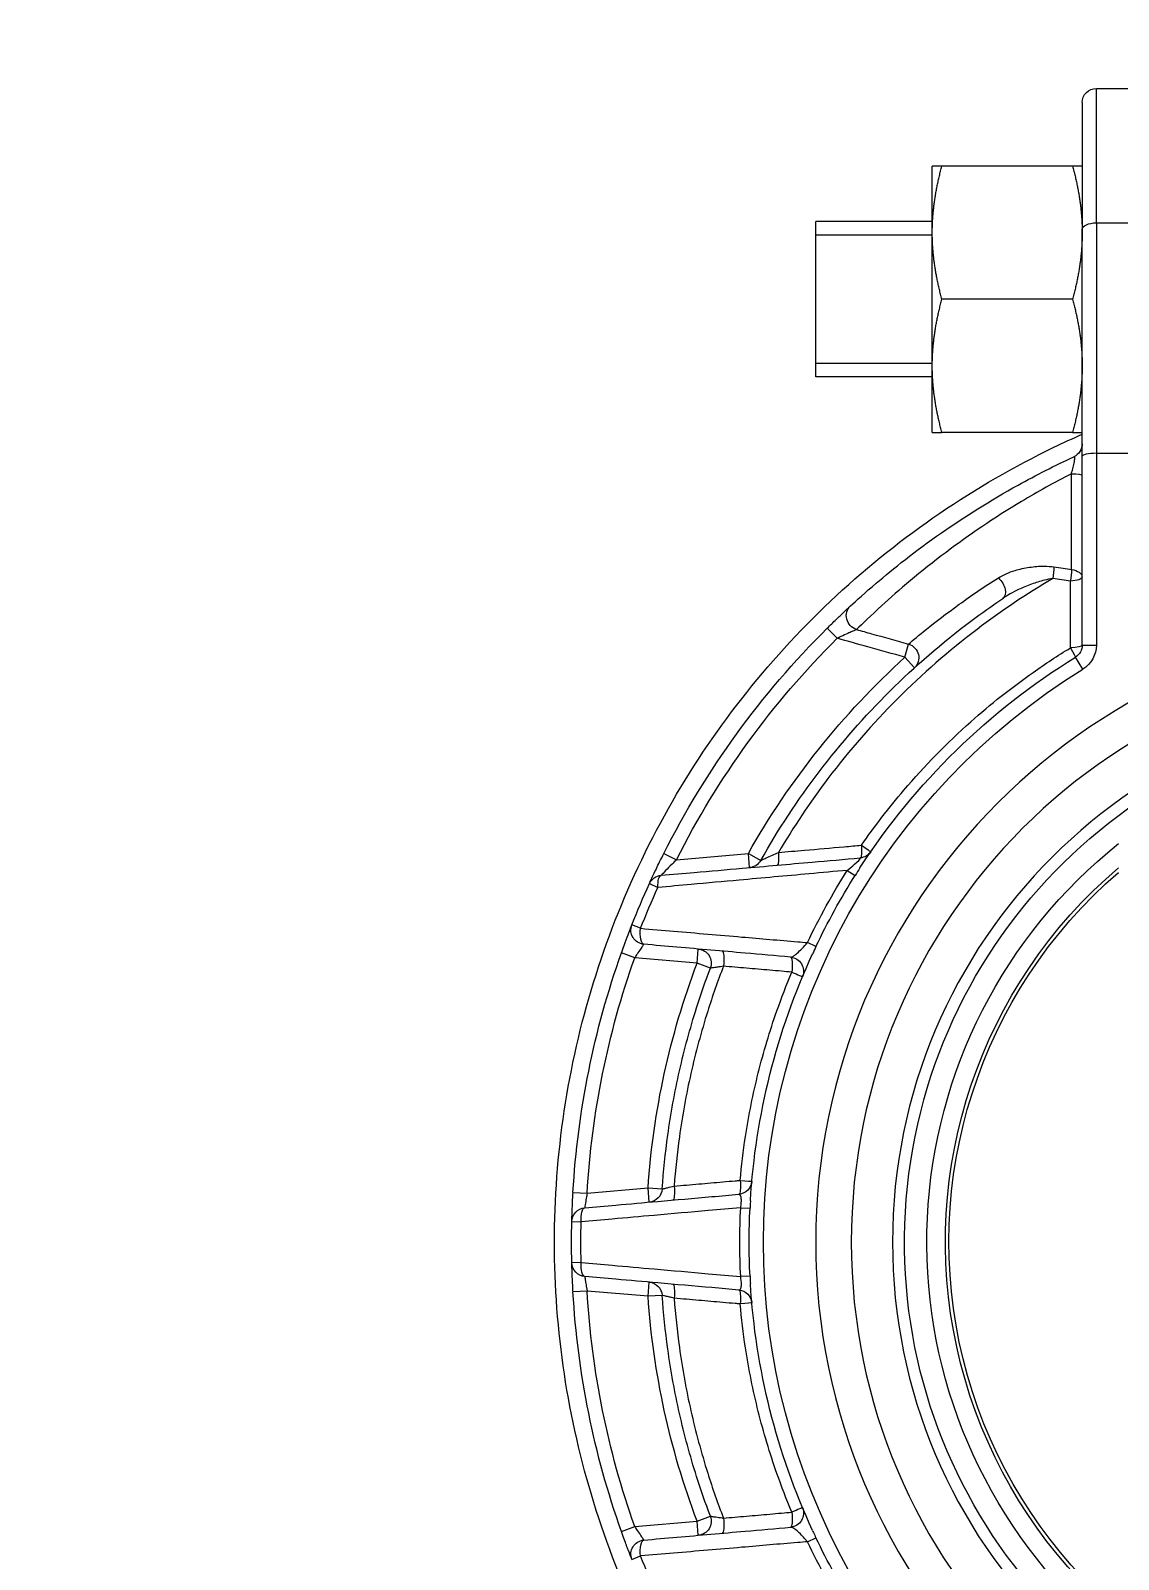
# Model space of a CAD drawing. Header units: millimetres. Extents: x -20146070 to 165023, y -3349561 to 35447.
# Drawn here: x -365079.2 to -365009.2, y -13955.5 to -13857 of the extents above; entities that cross this region are included whole.
import ezdxf
from ezdxf import colors
from ezdxf.entities.mleader import LeaderData, LeaderLine
from ezdxf.math import Vec2, Vec3

# ---------------------------------------------------------------- set-up
doc = ezdxf.new("R2010")
doc.units = ezdxf.units.MM
doc.header["$LTSCALE"] = 50
doc.header["$PDMODE"] = 35
doc.linetypes.add('CONTINOUS', pattern=[0])
doc.layers.get('Defpoints').update_dxf_attribs({"color": 8, "lineweight": 9})
for name, color, linetype in [('ASPL- FM200-DEVICES', 8, 'Continuous'), ('M_FIREALAM-_E-', 10, 'Continuous'), ('M_FM 200 Cylinder', 1, 'Continuous'), ('NW_GRID LINE', 8, 'Continuous')]:
    doc.layers.add(name, color=color, linetype=linetype)
doc.styles.add('RomanS', font='romans__.ttf', dxfattribs={"width": 0.75, "height": 40})
doc.dimstyles.new('DI (MINI 100)', dxfattribs={"dimscale": 500, "dimtxt": 0.18, "dimasz": 0.02, "dimexe": 0.01, "dimexo": 0.01, "dimgap": 0.09, "dimtad": 0, "dimtih": 1, "dimtoh": 1, "dimdec": 0, "dimzin": 0, "dimdsep": 46, "dimtxsty": 'Standard', "dimblk": 'OBLIQUE', "dimcen": 0.09, "dimadec": 0, "dimazin": 0, "dimtfac": 1, "dimtdec": 0, "dimtofl": 0, "dimtmove": 2, "dimatfit": 3, "dimfxl": 1, "dimtolj": 1, "dimtzin": 0, "dimarcsym": 0})

# ---------------------------------------------------------------- blocks, each defined once
blk = doc.blocks.new('180')
at = {"layer": 'ASPL- FM200-DEVICES', "color": 1, "lineweight": 5}
for p, q in [((-38638.838, -130218.037), (-38660.778, -130218.037)), ((-38638.838, -130226.696), (-38638.838, -130218.037)), ((-38637.924, -130218.952), (-38637.924, -130227.106)), ((-38637.305, -130223.042), (-38628.897, -130223.042)), ((-38628.279, -130227.328), (-38628.279, -130223.042)), ((-38638.838, -130226.696), (-38660.778, -130226.696)), ((-38638.838, -130226.696), (-38638.838, -130241.511)), ((-38637.924, -130241.727), (-38637.924, -130227.106)), ((-38628.279, -130226.614), (-38620.783, -130226.614)), ((-38620.783, -130236.612), (-38620.783, -130226.614)), ((-38628.279, -130235.898), (-38628.279, -130227.328)), ((-38620.783, -130227.467), (-38628.279, -130227.467)), ((-38637.305, -130231.613), (-38628.897, -130231.613)), ((-38628.279, -130235.759), (-38620.783, -130235.759)), ((-38628.279, -130240.183), (-38628.279, -130235.898)), ((-38628.279, -130236.612), (-38620.783, -130236.612)), ((-38637.305, -130240.183), (-38628.897, -130240.183)), ((-38638.838, -130241.511), (-38660.778, -130241.511)), ((-38638.838, -130241.511), (-38638.838, -130253.875)), ((-38637.924, -130253.875), (-38637.924, -130241.727)), ((-38622.162, -130253.441), (-38621.518, -130252.792)), ((-38626.521, -130254.657), (-38626.757, -130253.808)), ((-38637.924, -130253.875), (-38638.838, -130253.875)), ((-38637.971, -130255.43), (-38637.49, -130254.652)), ((-38627.136, -130255.333), (-38626.521, -130254.657)), ((-38616.444, -130267.291), (-38617.241, -130267.74)), ((-38616.524, -130268.201), (-38616.444, -130267.291)), ((-38611.827, -130267.695), (-38616.444, -130267.291)), ((-38611.01, -130267.284), (-38611.827, -130267.695)), ((-38622.811, -130268.379), (-38623.32, -130268.7)), ((-38610.078, -130269.231), (-38610.625, -130269.481)), ((-38609.509, -130272.111), (-38608.949, -130271.891)), ((-38620.793, -130273.289), (-38620.25, -130273.03)), ((-38613.143, -130274.354), (-38613.223, -130273.443)), ((-38613.999, -130274.676), (-38613.143, -130274.354)), ((-38613.143, -130274.354), (-38609.135, -130274.003)), ((-38609.135, -130274.003), (-38608.273, -130273.697)), ((-38609.989, -130288.827), (-38610.901, -130288.89)), ((-38610.069, -130289.738), (-38609.989, -130288.827)), ((-38606.075, -130289.17), (-38609.989, -130288.827)), ((-38605.162, -130289.117), (-38606.075, -130289.17)), ((-38615.951, -130290.098), (-38616.552, -130290.128)), ((-38605.086, -130290.99), (-38605.687, -130291.004)), ((-38605.687, -130293.624), (-38605.086, -130293.639)), ((-38616.552, -130294.501), (-38615.951, -130294.53)), ((-38609.989, -130295.801), (-38610.069, -130294.891)), ((-38610.901, -130295.739), (-38609.989, -130295.801)), ((-38609.989, -130295.801), (-38606.075, -130295.459)), ((-38606.075, -130295.459), (-38605.162, -130295.511)), ((-38613.143, -130310.275), (-38613.999, -130309.953)), ((-38613.223, -130311.186), (-38613.143, -130310.275)), ((-38609.135, -130310.626), (-38613.143, -130310.275)), ((-38608.273, -130310.931), (-38609.135, -130310.626)), ((-38620.25, -130311.598), (-38620.793, -130311.34)), ((-38608.949, -130312.738), (-38609.509, -130312.518))]:
    blk.add_line(p, q, dxfattribs=at)
for radius in [229.344, 229.022, 228.544, 39.995, 37.71, 35.059]:
    blk.add_circle((-38660.778, -130292.314), radius, dxfattribs=at)
for centre, radius, start, end in [((-38638.838, -130218.952), 0.914, 0, 90), ((-38637.009, -130240.923), 0.914, 180, 245.17943), ((-38660.778, -130292.314), 55.708, 26.7, 45.19056), ((-38660.778, -130292.314), 54.794, 26.7, 45.19056), ((-38637.009, -130253.875), 1.828, 180, 238.27003), ((-38637.009, -130253.875), 0.914, 180, 238.27003), ((-38660.778, -130292.314), 44.28, 32.9672, 58.27003), ((-38660.778, -130292.314), 50.908, 29.44223, 47.70731), ((-38660.778, -130292.314), 43.366, 301.72997, 58.27003), ((-38660.778, -130292.314), 34.282, 282.0247, 257.9753), ((-38660.778, -130292.314), 32.853, 314.07921, 51.34015), ((-38623.565, -130266.668), 0.914, 214.57415, 265), ((-38660.778, -130292.314), 31.425, 283.13656, 49.22495), ((-38660.778, -130292.314), 31.653, 285.85368, 49.58077), ((-38660.778, -130292.314), 44.882, 25.44599, 32.22827), ((-38616.444, -130267.291), 0.914, 209.44223, 265), ((-38660.778, -130292.314), 44.28, 25.44599, 32.22827), ((-38610.91, -130269.61), 0.914, 24.47894, 85), ((-38660.778, -130292.314), 55.106, 21.50758, 24.47894), ((-38660.778, -130292.314), 55.708, 21.50758, 24.47894), ((-38609.8, -130272.226), 0.914, 275, 21.50758), ((-38613.143, -130274.354), 0.914, 95, 200.65908), ((-38660.778, -130292.314), 44.28, 3.44661, 24.7847), ((-38619.084, -130274.873), 0.914, 95, 202.70016), ((-38660.778, -130292.314), 50.908, 3.92762, 20.65908), ((-38660.778, -130292.314), 54.794, 3.28996, 19.52332), ((-38660.778, -130292.314), 55.708, 3.28996, 19.52332), ((-38615.76, -130288.322), 0.914, 185.06735, 265), ((-38609.989, -130288.827), 0.914, 183.92762, 265), ((-38660.778, -130292.314), 44.28, 357.16993, 2.83007), ((-38660.778, -130292.314), 44.882, 357.16993, 2.83007), ((-38606, -130291.012), 0.914, 1.36228, 85), ((-38660.778, -130292.314), 55.106, 358.63772, 1.36228), ((-38660.778, -130292.314), 55.708, 358.63772, 1.36228), ((-38606, -130293.617), 0.914, 275, 358.63772), ((-38660.778, -130292.314), 44.28, 335.2153, 356.55339), ((-38609.989, -130295.801), 0.914, 95, 176.07238), ((-38615.76, -130296.306), 0.914, 95, 174.93265), ((-38660.778, -130292.314), 50.908, 339.34092, 356.07238), ((-38660.778, -130292.314), 54.794, 340.47668, 356.71004), ((-38660.778, -130292.314), 55.708, 340.47668, 356.71004), ((-38619.084, -130309.755), 0.914, 157.29984, 265), ((-38613.143, -130310.275), 0.914, 159.34092, 265), ((-38660.778, -130292.314), 44.28, 327.77173, 334.55401), ((-38660.778, -130292.314), 44.882, 327.77173, 334.55401), ((-38609.8, -130312.403), 0.914, 338.49242, 85), ((-38660.778, -130292.314), 55.106, 335.52106, 338.49242)]:
    blk.add_arc(centre, radius, start, end, dxfattribs=at)
for centre, major_axis, ratio, start_param, end_param in [((-38638.838, -130227.106), (0.914, 0), 0.448941, 0, 1.570796), ((-38638.838, -130241.727), (0.914, 0), 0.237088, 0, 1.570796), ((-38637.009, -130242.952), (-0.914, 0), 0.120855, 4.9525, 6.283185), ((-38635.875, -130249.341), (-0.13, 0.905), 0.210979, 0.961696, 1.82156), ((-38637.009, -130249.505), (-0.914, 0), 0.558658, 4.967973, 6.283185), ((-38637.009, -130249.505), (-0.914, 0), 0.275099, 0, 1.402869), ((-38637.009, -130249.505), (-0.131, 0.905), 0.210615, 0.962931, 1.81783), ((-38632.302, -130250.115), (-0.511, -0.758), 0.599993, 4.331925, 6.283185), ((-38623.637, -130252.03), (0.62, 0.672), 0.946472, 4.183078, 6.283185), ((-38626.521, -130254.657), (-0.615, -0.676), 0.950802, 4.17362, 6.283185), ((-38637.009, -130253.875), (-0.914, 0), 0.205116, 0, 1.399902), ((-38637.009, -130253.875), (-0.481, -0.778), 0.039724, 4.976816, 6.283185), ((-38623.565, -130266.668), (-0.753, -0.519), 0.013723, 4.91427, 6.283185), ((-38623.565, -130266.668), (-0.08, -0.911), 0.164256, 4.830039, 6.283185), ((-38618.224, -130267.135), (-0.08, -0.911), 0.16447, 4.827555, 6.283185), ((-38610.91, -130269.61), (0.08, 0.911), 0.30205, 4.881503, 6.283185), ((-38609.8, -130272.226), (0.08, -0.911), 0.329482, 0, 1.668132), ((-38619.084, -130274.873), (-0.08, 0.911), 0.178444, 0, 1.619728), ((-38614.686, -130274.489), (-0.08, 0.911), 0.178581, 0, 1.621337), ((-38619.084, -130274.873), (-0.843, -0.353), 0.007725, 4.898119, 6.283186), ((-38615.76, -130288.322), (-0.911, -0.081), 0.00155, 4.887459, 6.283185), ((-38615.76, -130288.322), (-0.08, -0.911), 0.171834, 4.741337, 6.283185), ((-38611.513, -130288.694), (-0.08, -0.911), 0.171944, 4.740044, 6.283185), ((-38606, -130291.012), (0.08, 0.911), 0.340158, 4.750299, 6.283185), ((-38606, -130293.617), (0.08, -0.911), 0.340158, 0, 1.532886), ((-38611.513, -130295.935), (-0.08, 0.911), 0.171944, 0, 1.543141), ((-38615.76, -130296.306), (-0.08, 0.911), 0.171834, 0, 1.541848), ((-38615.76, -130296.306), (-0.911, 0.081), 0.00155, 6.283185, 7.678911), ((-38619.084, -130309.755), (-0.843, 0.353), 0.007725, 0, 1.385066), ((-38619.084, -130309.755), (-0.08, -0.911), 0.178444, 4.663458, 6.283185), ((-38614.686, -130310.14), (-0.08, -0.911), 0.178581, 4.661848, 6.283185), ((-38609.8, -130312.403), (0.08, 0.911), 0.329482, 4.615053, 6.283185)]:
    blk.add_ellipse(centre, major_axis=major_axis, ratio=ratio, start_param=start_param, end_param=end_param, dxfattribs=at)
for points in [[(-38637.924, -130223.042), (-38637.924, -130223.042), (-38637.305, -130223.042)], [(-38637.305, -130223.042), (-38637.924, -130225.339), (-38637.924, -130227.328)], [(-38628.897, -130223.042), (-38628.279, -130223.042), (-38628.279, -130223.042)], [(-38628.279, -130227.328), (-38628.279, -130225.339), (-38628.897, -130223.042)], [(-38637.924, -130227.328), (-38637.924, -130229.316), (-38637.305, -130231.613)], [(-38628.897, -130231.613), (-38628.279, -130229.316), (-38628.279, -130227.328)], [(-38637.305, -130231.613), (-38637.924, -130233.909), (-38637.924, -130235.898)], [(-38628.279, -130235.898), (-38628.279, -130233.909), (-38628.897, -130231.613)], [(-38637.924, -130235.898), (-38637.924, -130237.887), (-38637.305, -130240.183)], [(-38628.897, -130240.183), (-38628.279, -130237.887), (-38628.279, -130235.898)], [(-38637.305, -130240.183), (-38637.924, -130240.183), (-38637.924, -130240.183)], [(-38628.279, -130240.183), (-38628.279, -130240.183), (-38628.897, -130240.183)]]:
    blk.add_rational_spline(points, [1, 1.0379548493, 1], degree=2, dxfattribs=at)
for points, knots in [([(-38637.92, -130344.319), (-38634.731, -130342.917), (-38631.668, -130341.222), (-38628.795, -130339.264), (-38626.428, -130337.652), (-38624.185, -130335.862), (-38622.086, -130333.91), (-38620.038, -130332.005), (-38618.125, -130329.941), (-38616.376, -130327.75), (-38612.834, -130323.312), (-38609.975, -130318.361), (-38607.902, -130313.083), (-38605.83, -130307.808), (-38604.554, -130302.217), (-38604.13, -130296.578), (-38603.705, -130290.943), (-38604.132, -130285.215), (-38605.387, -130279.704), (-38606.642, -130274.19), (-38608.732, -130268.849), (-38611.564, -130263.938), (-38614.397, -130259.025), (-38617.958, -130254.553), (-38622.118, -130250.689), (-38626.277, -130246.827), (-38631.009, -130243.601), (-38636.105, -130241.143), (-38636.706, -130240.853), (-38637.313, -130240.574), (-38637.924, -130240.306)], [0.3520071, 0.3520071, 0.3520071, 0.3520071, 0.3812966, 0.3812966, 0.3812966, 0.4054258, 0.4054258, 0.4054258, 0.4289726, 0.4289726, 0.4289726, 0.4766555, 0.4766555, 0.4766555, 0.5243168, 0.5243168, 0.5243168, 0.5719497, 0.5719497, 0.5719497, 0.6196177, 0.6196177, 0.6196177, 0.6673015, 0.6673015, 0.6673015, 0.7149727, 0.7149727, 0.7149727, 0.7205932, 0.7205932, 0.7205932, 0.7205932]), ([(-38637.227, -130242.845), (-38637.251, -130242.767), (-38637.275, -130242.689), (-38637.332, -130242.489), (-38637.362, -130242.37), (-38637.418, -130242.117), (-38637.438, -130241.993), (-38637.45, -130241.812), (-38637.441, -130241.76), (-38637.41, -130241.748), (-38637.402, -130241.748), (-38637.393, -130241.753)], [0, 0, 0, 0, 0.0442614, 0.0442614, 0.1150797, 0.1150797, 0.2071434, 0.2071434, 0.3019298, 0.3019298, 0.3296732, 0.3296732, 0.3296732, 0.3296732]), ([(-38623.017, -130251.358), (-38623.397, -130251.007), (-38623.959, -130250.498), (-38625.747, -130248.976), (-38627.204, -130247.814), (-38628.87, -130246.65), (-38630.351, -130245.615), (-38632.015, -130244.563), (-38634.956, -130242.935), (-38636.158, -130242.324), (-38637.393, -130241.753)], [0.100319, 0.100319, 0.100319, 0.100319, 0.621284, 0.621284, 1.418475, 1.418475, 1.418475, 2.127713, 2.127713, 2.588683, 2.588683, 2.588683, 2.588683]), ([(-38637.24, -130249.01), (-38637.24, -130248.733), (-38637.24, -130248.451), (-38637.239, -130247.514), (-38637.238, -130246.839), (-38637.236, -130246.147), (-38637.235, -130245.456), (-38637.233, -130244.742), (-38637.23, -130243.629), (-38637.228, -130243.237), (-38637.227, -130242.845)], [0.1468067, 0.1468067, 0.1468067, 0.1468067, 0.2636455, 0.2636455, 0.5272911, 0.5272911, 0.5272911, 0.7909366, 0.7909366, 0.9326924, 0.9326924, 0.9326924, 0.9326924]), ([(-38637.227, -130242.845), (-38636.125, -130243.413), (-38635.053, -130244.011), (-38632.26, -130245.69), (-38630.622, -130246.809), (-38629.163, -130247.906), (-38627.522, -130249.14), (-38626.088, -130250.367), (-38624.328, -130251.971), (-38623.775, -130252.506), (-38623.401, -130252.875)], [-2.546419, -2.546419, -2.546419, -2.546419, -2.127713, -2.127713, -1.418475, -1.418475, -1.418475, -0.621284, -0.621284, -0.100319, -0.100319, -0.100319, -0.100319]), ([(-38636.106, -130248.846), (-38636.304, -130248.874), (-38636.501, -130248.903), (-38636.698, -130248.932), (-38636.879, -130248.958), (-38637.06, -130248.984), (-38637.24, -130249.01)], [0.1132328, 0.1132328, 0.1132328, 0.1132328, 0.1812535, 0.1812535, 0.1812535, 0.2435308, 0.2435308, 0.2435308, 0.2435308]), ([(-38632.534, -130249.549), (-38632.846, -130249.352), (-38633.216, -130249.194), (-38633.901, -130248.984), (-38634.21, -130248.914), (-38634.839, -130248.82), (-38635.159, -130248.795), (-38635.692, -130248.802), (-38635.899, -130248.816), (-38636.106, -130248.846)], [-0.4595938, -0.4595938, -0.4595938, -0.4595938, -0.3023379, -0.3023379, -0.1852862, -0.1852862, -0.0712639, -0.0712639, 0, 0, 0, 0]), ([(-38637.165, -130254.059), (-38637.165, -130253.89), (-38637.165, -130253.72), (-38637.164, -130253.052), (-38637.164, -130252.555), (-38637.164, -130252.059), (-38637.164, -130251.645), (-38637.163, -130251.232), (-38637.163, -130250.464), (-38637.163, -130250.107), (-38637.162, -130249.752)], [0.1138295, 0.1138295, 0.1138295, 0.1138295, 0.1722234, 0.1722234, 0.3444468, 0.3444468, 0.3444468, 0.4884302, 0.4884302, 0.6138244, 0.6138244, 0.6138244, 0.6138244]), ([(-38637.162, -130249.752), (-38636.981, -130249.727), (-38636.801, -130249.701), (-38636.62, -130249.676), (-38636.423, -130249.648), (-38636.225, -130249.62), (-38636.028, -130249.592)], [-0.2435308, -0.2435308, -0.2435308, -0.2435308, -0.1812535, -0.1812535, -0.1812535, -0.1132328, -0.1132328, -0.1132328, -0.1132328]), ([(-38636.028, -130249.592), (-38635.854, -130249.618), (-38635.677, -130249.654), (-38635.217, -130249.768), (-38634.936, -130249.856), (-38634.375, -130250.06), (-38634.096, -130250.176), (-38633.468, -130250.474), (-38633.121, -130250.666), (-38632.813, -130250.873)], [0, 0, 0, 0, 0.0712639, 0.0712639, 0.1852862, 0.1852862, 0.3023379, 0.3023379, 0.4595938, 0.4595938, 0.4595938, 0.4595938]), ([(-38636.028, -130249.592), (-38634.347, -130250.585), (-38632.719, -130251.678), (-38629.349, -130254.239), (-38627.633, -130255.738), (-38626.034, -130257.339), (-38624.436, -130258.94), (-38622.939, -130260.657), (-38620.414, -130263.994), (-38619.349, -130265.585), (-38618.382, -130267.226)], [-2.899582, -2.899582, -2.899582, -2.899582, -2.2532, -2.2532, -1.502133, -1.502133, -1.502133, -0.751067, -0.751067, -0.119027, -0.119027, -0.119027, -0.119027]), ([(-38626.757, -130253.808), (-38627.041, -130253.564), (-38627.423, -130253.243), (-38628.477, -130252.395), (-38629.195, -130251.839), (-38630.765, -130250.709), (-38631.612, -130250.132), (-38632.534, -130249.549)], [0.09152, 0.09152, 0.09152, 0.09152, 0.505144, 0.505144, 1.010289, 1.010289, 1.471599, 1.471599, 1.471599, 1.471599]), ([(-38617.241, -130267.74), (-38618.358, -130265.761), (-38619.615, -130263.849), (-38622.395, -130260.198), (-38623.919, -130258.461), (-38625.547, -130256.844), (-38627.175, -130255.227), (-38628.922, -130253.715), (-38631.436, -130251.828), (-38632.119, -130251.342), (-38632.813, -130250.873)], [0.007268, 0.007268, 0.007268, 0.007268, 0.751067, 0.751067, 1.502133, 1.502133, 1.502133, 2.2532, 2.2532, 2.526105, 2.526105, 2.526105, 2.526105]), ([(-38621.518, -130252.792), (-38621.616, -130252.695), (-38621.715, -130252.597), (-38621.999, -130252.319), (-38622.182, -130252.143), (-38622.468, -130251.87), (-38622.582, -130251.763), (-38622.773, -130251.584), (-38622.853, -130251.509), (-38622.958, -130251.412), (-38622.991, -130251.381), (-38623.017, -130251.358)], [0, 0, 0, 0, 0.0453057, 0.0453057, 0.131826, 0.131826, 0.1934642, 0.1934642, 0.2507099, 0.2507099, 0.2864885, 0.2864885, 0.2864885, 0.2864885]), ([(-38623.401, -130252.875), (-38623.725, -130252.966), (-38624.05, -130253.056), (-38625.169, -130253.367), (-38625.963, -130253.587), (-38626.757, -130253.808)], [0.1769403, 0.1769403, 0.1769403, 0.1769403, 0.2893577, 0.2893577, 0.564208, 0.564208, 0.564208, 0.564208]), ([(-38626.521, -130254.657), (-38625.727, -130254.436), (-38624.933, -130254.214), (-38623.48, -130253.809), (-38622.821, -130253.625), (-38622.162, -130253.441)], [-0.564208, -0.564208, -0.564208, -0.564208, -0.2893577, -0.2893577, -0.0612978, -0.0612978, -0.0612978, -0.0612978]), ([(-38623.401, -130252.875), (-38623.379, -130252.885), (-38623.351, -130252.897), (-38623.264, -130252.934), (-38623.198, -130252.964), (-38623.039, -130253.034), (-38622.946, -130253.076), (-38622.709, -130253.183), (-38622.558, -130253.253), (-38622.324, -130253.363), (-38622.243, -130253.402), (-38622.162, -130253.441)], [-0.2864885, -0.2864885, -0.2864885, -0.2864885, -0.2507099, -0.2507099, -0.1934642, -0.1934642, -0.131826, -0.131826, -0.0453057, -0.0453057, 0, 0, 0, 0]), ([(-38623.723, -130266.761), (-38624.572, -130265.536), (-38625.484, -130264.35), (-38627.785, -130261.649), (-38629.222, -130260.18), (-38630.752, -130258.818), (-38632.026, -130257.682), (-38633.37, -130256.617), (-38635.551, -130255.082), (-38636.35, -130254.558), (-38637.165, -130254.059)], [0.186997, 0.186997, 0.186997, 0.186997, 0.684749, 0.684749, 1.369498, 1.369498, 1.369498, 1.940163, 1.940163, 2.258899, 2.258899, 2.258899, 2.258899]), ([(-38618.382, -130267.226), (-38618.938, -130267.178), (-38619.495, -130267.13), (-38620.905, -130267.007), (-38621.759, -130266.933), (-38622.612, -130266.858), (-38622.983, -130266.826), (-38623.353, -130266.794), (-38623.723, -130266.761)], [0.100993, 0.100993, 0.100993, 0.100993, 0.2897145, 0.2897145, 0.5794289, 0.5794289, 0.5794289, 0.705031, 0.705031, 0.705031, 0.705031]), ([(-38622.811, -130268.379), (-38622.973, -130268.246), (-38623.135, -130268.11), (-38623.496, -130267.797), (-38623.664, -130267.635), (-38623.667, -130267.581), (-38623.66, -130267.577), (-38623.645, -130267.578)], [0, 0, 0, 0, 0.0994273, 0.0994273, 0.2585109, 0.2585109, 0.2961763, 0.2961763, 0.2961763, 0.2961763]), ([(-38610.83, -130268.699), (-38611.542, -130268.637), (-38612.255, -130268.575), (-38613.993, -130268.423), (-38615.019, -130268.333), (-38616.047, -130268.243), (-38617.545, -130268.112), (-38619.045, -130267.981), (-38621.579, -130267.759), (-38622.611, -130267.669), (-38623.645, -130267.578)], [-1.658767, -1.658767, -1.658767, -1.658767, -1.408748, -1.408748, -1.04907, -1.04907, -1.04907, -0.524535, -0.524535, -0.164528, -0.164528, -0.164528, -0.164528]), ([(-38617.241, -130267.74), (-38617.241, -130267.74), (-38617.247, -130267.737), (-38617.278, -130267.723), (-38617.313, -130267.707), (-38617.421, -130267.659), (-38617.504, -130267.622), (-38617.717, -130267.527), (-38617.854, -130267.465), (-38618.122, -130267.344), (-38618.251, -130267.286), (-38618.382, -130267.226)], [0, 0, 0, 0, 0.032687, 0.032687, 0.0849863, 0.0849863, 0.1529753, 0.1529753, 0.235611, 0.235611, 0.304269, 0.304269, 0.304269, 0.304269]), ([(-38610.078, -130269.231), (-38610.078, -130269.231), (-38610.085, -130269.216), (-38610.137, -130269.102), (-38610.227, -130268.903), (-38610.46, -130268.409), (-38610.593, -130268.13), (-38610.823, -130267.658), (-38610.917, -130267.47), (-38611.01, -130267.284)], [-0.3442745, -0.3442745, -0.3442745, -0.3442745, -0.3002737, -0.3002737, -0.177681, -0.177681, -0.0683388, -0.0683388, 0, 0, 0, 0]), ([(-38622.811, -130268.379), (-38621.992, -130268.453), (-38621.174, -130268.528), (-38618.852, -130268.738), (-38617.349, -130268.874), (-38615.849, -130269.01), (-38614.82, -130269.103), (-38613.792, -130269.195), (-38612.051, -130269.352), (-38611.338, -130269.416), (-38610.625, -130269.481)], [0.239884, 0.239884, 0.239884, 0.239884, 0.524535, 0.524535, 1.04907, 1.04907, 1.04907, 1.408748, 1.408748, 1.658767, 1.658767, 1.658767, 1.658767]), ([(-38611.827, -130267.695), (-38611.727, -130267.791), (-38611.628, -130267.888), (-38611.382, -130268.132), (-38611.239, -130268.275), (-38610.991, -130268.531), (-38610.893, -130268.633), (-38610.838, -130268.691), (-38610.83, -130268.699), (-38610.83, -130268.699)], [0, 0, 0, 0, 0.0683388, 0.0683388, 0.177681, 0.177681, 0.3002737, 0.3002737, 0.3442745, 0.3442745, 0.3442745, 0.3442745]), ([(-38609.509, -130272.111), (-38610.217, -130272.172), (-38610.926, -130272.233), (-38613.099, -130272.419), (-38614.564, -130272.545), (-38616.03, -130272.67), (-38617.226, -130272.772), (-38618.422, -130272.875), (-38619.83, -130272.995), (-38620.04, -130273.012), (-38620.25, -130273.03)], [0.267552, 0.267552, 0.267552, 0.267552, 0.518511, 0.518511, 1.037022, 1.037022, 1.037022, 1.4601, 1.4601, 1.534316, 1.534316, 1.534316, 1.534316]), ([(-38608.273, -130273.697), (-38608.331, -130273.533), (-38608.391, -130273.369), (-38608.539, -130272.962), (-38608.626, -130272.728), (-38608.767, -130272.358), (-38608.824, -130272.212), (-38608.899, -130272.019), (-38608.923, -130271.957), (-38608.945, -130271.901), (-38608.949, -130271.891), (-38608.949, -130271.891)], [-0.3235332, -0.3235332, -0.3235332, -0.3235332, -0.2663757, -0.2663757, -0.1769803, -0.1769803, -0.0996246, -0.0996246, -0.0383171, -0.0383171, 0, 0, 0, 0]), ([(-38619.164, -130273.963), (-38619.183, -130273.964), (-38619.207, -130273.96), (-38619.279, -130273.936), (-38619.331, -130273.907), (-38619.451, -130273.827), (-38619.518, -130273.774), (-38619.689, -130273.627), (-38619.8, -130273.519), (-38620.026, -130273.287), (-38620.142, -130273.158), (-38620.25, -130273.03)], [0, 0, 0, 0, 0.0426595, 0.0426595, 0.1109146, 0.1109146, 0.1792577, 0.1792577, 0.2765346, 0.2765346, 0.3740542, 0.3740542, 0.3740542, 0.3740542]), ([(-38619.164, -130273.963), (-38618.188, -130273.877), (-38617.212, -130273.792), (-38616.236, -130273.706), (-38614.772, -130273.578), (-38613.308, -130273.45), (-38611.136, -130273.26), (-38610.428, -130273.198), (-38609.72, -130273.136)], [-1.382385, -1.382385, -1.382385, -1.382385, -1.037022, -1.037022, -1.037022, -0.518511, -0.518511, -0.267552, -0.267552, -0.267552, -0.267552]), ([(-38609.72, -130273.136), (-38609.72, -130273.136), (-38609.716, -130273.142), (-38609.697, -130273.168), (-38609.676, -130273.198), (-38609.611, -130273.29), (-38609.562, -130273.36), (-38609.44, -130273.538), (-38609.364, -130273.65), (-38609.236, -130273.845), (-38609.185, -130273.924), (-38609.135, -130274.003)], [0, 0, 0, 0, 0.0383171, 0.0383171, 0.0996246, 0.0996246, 0.1769803, 0.1769803, 0.2663757, 0.2663757, 0.3235332, 0.3235332, 0.3235332, 0.3235332]), ([(-38619.243, -130274.932), (-38619.02, -130274.913), (-38618.797, -130274.893), (-38618.074, -130274.83), (-38617.574, -130274.787), (-38617.074, -130274.743), (-38616.574, -130274.699), (-38616.073, -130274.656), (-38615.33, -130274.591), (-38615.087, -130274.57), (-38614.845, -130274.549)], [0.0943605, 0.0943605, 0.0943605, 0.0943605, 0.1701418, 0.1701418, 0.3402837, 0.3402837, 0.3402837, 0.5104255, 0.5104255, 0.5930385, 0.5930385, 0.5930385, 0.5930385]), ([(-38615.919, -130288.335), (-38616.003, -130287.393), (-38616.116, -130286.452), (-38616.471, -130284.138), (-38616.746, -130282.77), (-38617.083, -130281.421), (-38617.421, -130280.071), (-38617.821, -130278.735), (-38618.579, -130276.582), (-38618.899, -130275.751), (-38619.243, -130274.932)], [0.1491, 0.1491, 0.1491, 0.1491, 0.465212, 0.465212, 0.930425, 0.930425, 0.930425, 1.395637, 1.395637, 1.692509, 1.692509, 1.692509, 1.692509]), ([(-38614.845, -130274.549), (-38614.776, -130274.559), (-38614.709, -130274.57), (-38614.539, -130274.596), (-38614.443, -130274.61), (-38614.249, -130274.639), (-38614.16, -130274.652), (-38614.033, -130274.671), (-38613.999, -130274.676), (-38613.999, -130274.676)], [0, 0, 0, 0, 0.0422195, 0.0422195, 0.1097706, 0.1097706, 0.1949552, 0.1949552, 0.2847125, 0.2847125, 0.2847125, 0.2847125]), ([(-38614.845, -130274.549), (-38614.476, -130275.505), (-38614.137, -130276.473), (-38613.412, -130278.771), (-38613.051, -130280.109), (-38612.747, -130281.457), (-38612.444, -130282.805), (-38612.196, -130284.168), (-38611.861, -130286.591), (-38611.749, -130287.648), (-38611.671, -130288.706)], [-1.71784, -1.71784, -1.71784, -1.71784, -1.377704, -1.377704, -0.918469, -0.918469, -0.918469, -0.459235, -0.459235, -0.106952, -0.106952, -0.106952, -0.106952]), ([(-38610.901, -130288.89), (-38610.981, -130287.736), (-38611.1, -130286.583), (-38611.453, -130284.043), (-38611.705, -130282.659), (-38612.014, -130281.291), (-38612.324, -130279.922), (-38612.691, -130278.564), (-38613.387, -130276.367), (-38613.682, -130275.517), (-38613.999, -130274.676)], [0.080726, 0.080726, 0.080726, 0.080726, 0.459235, 0.459235, 0.918469, 0.918469, 0.918469, 1.377704, 1.377704, 1.671528, 1.671528, 1.671528, 1.671528]), ([(-38615.951, -130290.098), (-38615.96, -130290.041), (-38615.969, -130289.983), (-38615.986, -130289.836), (-38615.993, -130289.75), (-38615.998, -130289.568), (-38615.992, -130289.479), (-38615.963, -130289.331), (-38615.938, -130289.278), (-38615.885, -130289.237), (-38615.863, -130289.231), (-38615.84, -130289.233)], [0, 0, 0, 0, 0.037856, 0.037856, 0.0984256, 0.0984256, 0.177166, 0.177166, 0.2646733, 0.2646733, 0.314067, 0.314067, 0.314067, 0.314067]), ([(-38611.671, -130288.706), (-38611.937, -130288.682), (-38612.204, -130288.659), (-38612.99, -130288.591), (-38613.51, -130288.545), (-38614.03, -130288.5), (-38614.55, -130288.454), (-38615.07, -130288.409), (-38615.699, -130288.354), (-38615.809, -130288.345), (-38615.919, -130288.335)], [0.0862734, 0.0862734, 0.0862734, 0.0862734, 0.1766783, 0.1766783, 0.3533565, 0.3533565, 0.3533565, 0.5300348, 0.5300348, 0.5672783, 0.5672783, 0.5672783, 0.5672783]), ([(-38605.92, -130290.101), (-38606.587, -130290.043), (-38607.253, -130289.984), (-38608.817, -130289.848), (-38609.713, -130289.769), (-38610.61, -130289.691), (-38611.774, -130289.589), (-38612.938, -130289.487), (-38614.682, -130289.334), (-38615.261, -130289.284), (-38615.84, -130289.233)], [-1.38493, -1.38493, -1.38493, -1.38493, -1.147681, -1.147681, -0.828645, -0.828645, -0.828645, -0.414323, -0.414323, -0.20831, -0.20831, -0.20831, -0.20831]), ([(-38610.901, -130288.89), (-38610.901, -130288.89), (-38610.907, -130288.889), (-38610.937, -130288.882), (-38610.969, -130288.874), (-38611.074, -130288.849), (-38611.154, -130288.83), (-38611.371, -130288.778), (-38611.518, -130288.743), (-38611.671, -130288.706)], [0, 0, 0, 0, 0.0388634, 0.0388634, 0.1010449, 0.1010449, 0.1808752, 0.1808752, 0.2837169, 0.2837169, 0.2837169, 0.2837169]), ([(-38606.075, -130289.17), (-38606.054, -130289.274), (-38606.034, -130289.379), (-38605.989, -130289.635), (-38605.966, -130289.778), (-38605.935, -130289.99), (-38605.926, -130290.059), (-38605.921, -130290.096), (-38605.92, -130290.101), (-38605.92, -130290.101)], [0, 0, 0, 0, 0.0686599, 0.0686599, 0.1785156, 0.1785156, 0.2838394, 0.2838394, 0.3190647, 0.3190647, 0.3190647, 0.3190647]), ([(-38605.086, -130290.99), (-38605.086, -130290.99), (-38605.086, -130290.98), (-38605.088, -130290.906), (-38605.091, -130290.766), (-38605.105, -130290.341), (-38605.115, -130290.052), (-38605.139, -130289.538), (-38605.15, -130289.326), (-38605.162, -130289.117)], [-0.3190647, -0.3190647, -0.3190647, -0.3190647, -0.2838394, -0.2838394, -0.1785156, -0.1785156, -0.0686599, -0.0686599, 0, 0, 0, 0]), ([(-38616.578, -130289.652), (-38616.575, -130289.699), (-38616.572, -130289.747), (-38616.563, -130289.905), (-38616.557, -130290.017), (-38616.552, -130290.128)], [-0.05436788, -0.05436788, -0.05436788, -0.05436788, -0.03785598, -0.03785598, 0, 0, 0, 0]), ([(-38615.951, -130290.098), (-38615.257, -130290.16), (-38614.563, -130290.221), (-38612.705, -130290.385), (-38611.541, -130290.488), (-38610.377, -130290.591), (-38609.48, -130290.67), (-38608.584, -130290.749), (-38607.021, -130290.887), (-38606.354, -130290.945), (-38605.687, -130291.004)], [0.167549, 0.167549, 0.167549, 0.167549, 0.414323, 0.414323, 0.828645, 0.828645, 0.828645, 1.147681, 1.147681, 1.38493, 1.38493, 1.38493, 1.38493]), ([(-38605.687, -130293.624), (-38606.354, -130293.683), (-38607.021, -130293.742), (-38608.584, -130293.88), (-38609.48, -130293.959), (-38610.377, -130294.038), (-38611.541, -130294.141), (-38612.705, -130294.243), (-38614.563, -130294.408), (-38615.257, -130294.469), (-38615.951, -130294.53)], [0.272361, 0.272361, 0.272361, 0.272361, 0.50961, 0.50961, 0.828645, 0.828645, 0.828645, 1.242968, 1.242968, 1.489742, 1.489742, 1.489742, 1.489742]), ([(-38605.162, -130295.511), (-38605.154, -130295.376), (-38605.147, -130295.239), (-38605.127, -130294.835), (-38605.116, -130294.576), (-38605.101, -130294.16), (-38605.096, -130293.996), (-38605.09, -130293.78), (-38605.088, -130293.713), (-38605.086, -130293.651), (-38605.086, -130293.639), (-38605.086, -130293.639)], [-0.3189558, -0.3189558, -0.3189558, -0.3189558, -0.2743975, -0.2743975, -0.1831447, -0.1831447, -0.1028191, -0.1028191, -0.0395458, -0.0395458, 0, 0, 0, 0]), ([(-38615.84, -130295.396), (-38615.86, -130295.397), (-38615.879, -130295.393), (-38615.924, -130295.365), (-38615.946, -130295.331), (-38615.984, -130295.219), (-38615.995, -130295.13), (-38615.997, -130294.879), (-38615.98, -130294.705), (-38615.951, -130294.53)], [0, 0, 0, 0, 0.0426791, 0.0426791, 0.1109657, 0.1109657, 0.1984709, 0.1984709, 0.3136183, 0.3136183, 0.3136183, 0.3136183]), ([(-38615.84, -130295.396), (-38615.261, -130295.345), (-38614.682, -130295.294), (-38612.938, -130295.142), (-38611.774, -130295.04), (-38610.61, -130294.938), (-38609.713, -130294.859), (-38608.817, -130294.781), (-38607.253, -130294.644), (-38606.587, -130294.586), (-38605.92, -130294.528)], [-1.448981, -1.448981, -1.448981, -1.448981, -1.242968, -1.242968, -0.828645, -0.828645, -0.828645, -0.50961, -0.50961, -0.272361, -0.272361, -0.272361, -0.272361]), ([(-38605.92, -130294.528), (-38605.92, -130294.528), (-38605.921, -130294.534), (-38605.925, -130294.564), (-38605.93, -130294.598), (-38605.945, -130294.705), (-38605.957, -130294.787), (-38605.989, -130294.993), (-38606.011, -130295.122), (-38606.048, -130295.323), (-38606.061, -130295.391), (-38606.075, -130295.459)], [0, 0, 0, 0, 0.0395458, 0.0395458, 0.1028191, 0.1028191, 0.1831447, 0.1831447, 0.2743975, 0.2743975, 0.3189558, 0.3189558, 0.3189558, 0.3189558]), ([(-38615.919, -130296.294), (-38615.809, -130296.284), (-38615.699, -130296.274), (-38615.07, -130296.22), (-38614.55, -130296.174), (-38614.03, -130296.129), (-38613.51, -130296.083), (-38612.99, -130296.038), (-38612.204, -130295.97), (-38611.937, -130295.946), (-38611.671, -130295.923)], [0.1394348, 0.1394348, 0.1394348, 0.1394348, 0.1766783, 0.1766783, 0.3533565, 0.3533565, 0.3533565, 0.5300348, 0.5300348, 0.6204397, 0.6204397, 0.6204397, 0.6204397]), ([(-38611.671, -130295.923), (-38611.749, -130296.981), (-38611.861, -130298.038), (-38612.196, -130300.461), (-38612.444, -130301.824), (-38612.747, -130303.172), (-38613.051, -130304.52), (-38613.412, -130305.858), (-38614.137, -130308.156), (-38614.476, -130309.124), (-38614.845, -130310.08)], [-1.729987, -1.729987, -1.729987, -1.729987, -1.377704, -1.377704, -0.918469, -0.918469, -0.918469, -0.459235, -0.459235, -0.119098, -0.119098, -0.119098, -0.119098]), ([(-38613.999, -130309.953), (-38613.682, -130309.112), (-38613.387, -130308.262), (-38612.691, -130306.064), (-38612.324, -130304.707), (-38612.014, -130303.338), (-38611.705, -130301.97), (-38611.453, -130300.586), (-38611.1, -130298.046), (-38610.981, -130296.893), (-38610.901, -130295.739)], [0.16541, 0.16541, 0.16541, 0.16541, 0.459235, 0.459235, 0.918469, 0.918469, 0.918469, 1.377704, 1.377704, 1.756213, 1.756213, 1.756213, 1.756213]), ([(-38611.671, -130295.923), (-38611.611, -130295.909), (-38611.552, -130295.894), (-38611.403, -130295.858), (-38611.318, -130295.838), (-38611.145, -130295.796), (-38611.064, -130295.777), (-38610.938, -130295.747), (-38610.901, -130295.739), (-38610.901, -130295.739)], [0, 0, 0, 0, 0.0402327, 0.0402327, 0.1046051, 0.1046051, 0.1867265, 0.1867265, 0.2837028, 0.2837028, 0.2837028, 0.2837028]), ([(-38619.243, -130309.697), (-38618.899, -130308.877), (-38618.579, -130308.047), (-38617.821, -130305.893), (-38617.421, -130304.557), (-38617.083, -130303.208), (-38616.746, -130301.858), (-38616.471, -130300.49), (-38616.116, -130298.177), (-38616.003, -130297.236), (-38615.919, -130296.294)], [0.16834, 0.16834, 0.16834, 0.16834, 0.465212, 0.465212, 0.930425, 0.930425, 0.930425, 1.395637, 1.395637, 1.711749, 1.711749, 1.711749, 1.711749]), ([(-38614.845, -130310.08), (-38615.087, -130310.059), (-38615.33, -130310.038), (-38616.073, -130309.973), (-38616.574, -130309.929), (-38617.074, -130309.886), (-38617.574, -130309.842), (-38618.074, -130309.798), (-38618.797, -130309.735), (-38619.02, -130309.716), (-38619.243, -130309.697)], [0.0875288, 0.0875288, 0.0875288, 0.0875288, 0.1701418, 0.1701418, 0.3402837, 0.3402837, 0.3402837, 0.5104255, 0.5104255, 0.5862068, 0.5862068, 0.5862068, 0.5862068]), ([(-38620.576, -130310.877), (-38620.595, -130310.917), (-38620.613, -130310.957), (-38620.685, -130311.111), (-38620.739, -130311.226), (-38620.793, -130311.34)], [-0.05826173, -0.05826173, -0.05826173, -0.05826173, -0.04288306, -0.04288306, 0, 0, 0, 0]), ([(-38620.25, -130311.598), (-38620.202, -130311.542), (-38620.153, -130311.485), (-38620.023, -130311.34), (-38619.942, -130311.255), (-38619.764, -130311.074), (-38619.668, -130310.983), (-38619.474, -130310.818), (-38619.379, -130310.748), (-38619.246, -130310.678), (-38619.198, -130310.663), (-38619.164, -130310.666)], [0, 0, 0, 0, 0.0428831, 0.0428831, 0.111496, 0.111496, 0.1975348, 0.1975348, 0.2989951, 0.2989951, 0.374051, 0.374051, 0.374051, 0.374051]), ([(-38609.72, -130311.492), (-38610.428, -130311.43), (-38611.136, -130311.368), (-38613.308, -130311.178), (-38614.772, -130311.05), (-38616.236, -130310.922), (-38617.212, -130310.837), (-38618.188, -130310.751), (-38619.164, -130310.666)], [-1.806493, -1.806493, -1.806493, -1.806493, -1.555533, -1.555533, -1.037022, -1.037022, -1.037022, -0.69166, -0.69166, -0.69166, -0.69166]), ([(-38613.999, -130309.953), (-38613.999, -130309.953), (-38614.005, -130309.954), (-38614.036, -130309.958), (-38614.071, -130309.963), (-38614.18, -130309.979), (-38614.264, -130309.992), (-38614.477, -130310.023), (-38614.611, -130310.044), (-38614.784, -130310.071), (-38614.814, -130310.075), (-38614.845, -130310.08)], [0, 0, 0, 0, 0.0379266, 0.0379266, 0.0986093, 0.0986093, 0.1762011, 0.1762011, 0.266035, 0.266035, 0.2847592, 0.2847592, 0.2847592, 0.2847592]), ([(-38609.135, -130310.626), (-38609.188, -130310.709), (-38609.242, -130310.793), (-38609.378, -130311), (-38609.459, -130311.12), (-38609.601, -130311.325), (-38609.659, -130311.406), (-38609.71, -130311.478), (-38609.72, -130311.492), (-38609.72, -130311.492)], [0, 0, 0, 0, 0.0603418, 0.0603418, 0.1568886, 0.1568886, 0.2607759, 0.2607759, 0.3237095, 0.3237095, 0.3237095, 0.3237095]), ([(-38620.25, -130311.598), (-38620.04, -130311.616), (-38619.83, -130311.634), (-38618.422, -130311.754), (-38617.226, -130311.856), (-38616.03, -130311.959), (-38614.564, -130312.084), (-38613.099, -130312.209), (-38610.926, -130312.396), (-38610.217, -130312.457), (-38609.509, -130312.518)], [0.539728, 0.539728, 0.539728, 0.539728, 0.613944, 0.613944, 1.037022, 1.037022, 1.037022, 1.555533, 1.555533, 1.806493, 1.806493, 1.806493, 1.806493]), ([(-38608.949, -130312.738), (-38608.949, -130312.738), (-38608.938, -130312.709), (-38608.879, -130312.558), (-38608.812, -130312.389), (-38608.649, -130311.961), (-38608.556, -130311.711), (-38608.398, -130311.279), (-38608.335, -130311.105), (-38608.273, -130310.931)], [-0.3237095, -0.3237095, -0.3237095, -0.3237095, -0.2607759, -0.2607759, -0.1568886, -0.1568886, -0.0603418, -0.0603418, 0, 0, 0, 0])]:
    blk.add_open_spline(points, degree=3, knots=knots, dxfattribs=at)
for points in [[(-38623.627, -130268.219), (-38623.526, -130268.375), (-38623.422, -130268.538), (-38623.32, -130268.7)], [(-38620.793, -130273.289), (-38620.719, -130273.444), (-38620.646, -130273.6), (-38620.576, -130273.752)], [(-38616.552, -130294.501), (-38616.559, -130294.66), (-38616.568, -130294.82), (-38616.578, -130294.976)]]:
    blk.add_open_spline(points, degree=3, dxfattribs=at)
blk = doc.blocks.new('_Oblique')
at = {"color": 0, "linetype": 'ByBlock', "lineweight": -2}
blk.add_line((-0.5, -0.5), (0.5, 0.5), dxfattribs=at)
blk = doc.blocks.new('*D260')
at = {"layer": 'Defpoints', "color": 0, "transparency": 16777216}
for p in [(-364271.398, -12236.856), (-364271.398, -12837.158), (-365271.541, -14011.646)]:
    blk.add_point(p, dxfattribs=at)
at = {"layer": 'NW_GRID LINE', "color": 0, "lineweight": -2, "transparency": 16777216}
for p, q in [((-365271.541, -14006.646), (-365271.541, -12231.856)), ((-364271.398, -12832.158), (-364271.398, -12231.856)), ((-365271.541, -12236.856), (-364943.97, -12236.856)), ((-364271.398, -12236.856), (-364598.97, -12236.856))]:
    blk.add_line(p, q, dxfattribs=at)
at = {"layer": 'NW_GRID LINE', "color": 0, "lineweight": -2, "transparency": 16777216, "xscale": 10, "yscale": 10, "zscale": 10, "rotation": 180}
blk.add_blockref('_Oblique', (-365271.541, -12236.856), dxfattribs=at)
at = {"layer": 'NW_GRID LINE', "color": 0, "lineweight": -2, "transparency": 16777216, "xscale": 10, "yscale": 10, "zscale": 10}
blk.add_blockref('_Oblique', (-364271.398, -12236.856), dxfattribs=at)
at = {"layer": 'NW_GRID LINE', "color": 0, "transparency": 16777216, "insert": (-364771.47, -12236.856), "char_height": 90, "attachment_point": 5}
blk.add_mtext('\\A1;1000', dxfattribs=at)
blk = doc.blocks.new('SMOKE')
at = {"color": 7, "linetype": 'CONTINOUS'}
ml = blk.add_multileader_mtext('Standard', dxfattribs=at)
ml.set_content('{\\fArial|b0|i0|c0|p34;S}', color=7, style='RomanS')
ml.set_leader_properties(color=10)
ml.build(insert=Vec2(0, 0))
ml.multileader.update_dxf_attribs({"dogleg_length": 3.341, "arrow_head_size": 171.113, "scale": 50})
ctx = ml.context
ctx.base_point, ctx.scale, ctx.char_height, ctx.arrow_head_size, ctx.landing_gap_size, ctx.plane_origin = Vec3(10040458.851, 1663039.052), 50, 256.66875, 171.113, 171.113, Vec3(10036247.199, 1658323.42)
notes = []
notes.append((ctx, [(0, (0, 0, 0), (0, 0), (1, 0), 1, [])]))
ctx.mtext.insert, ctx.mtext.flow_direction = Vec3(10040629.963, 1663169.575), 5
for ctx, leaders in notes:
    for number, flags, end, landing, length, lines in leaders:
        leader = LeaderData()
        leader.index, (leader.has_last_leader_line, leader.has_dogleg_vector, leader.attachment_direction) = number, flags
        leader.last_leader_point, leader.dogleg_vector, leader.dogleg_length = Vec3(end), Vec3(landing), length
        for number, points, colour, breaks in lines:
            line = LeaderLine()
            line.index, line.vertices, line.color, line.breaks = number, Vec3.list(points), colors.encode_raw_color(colour), breaks
            leader.lines.append(line)
        ctx.leaders.append(leader)

msp = doc.modelspace()

# ---------------------------------------------------------------- block references
at = {"layer": 'M_FIREALAM-_E-', "xscale": 1.28, "yscale": 1.28, "zscale": 1.28}
for p in [(-13215027.013, -2136319.15), (-12842896.257, -2136319.15), (-13209527.316, -2137019.4), (-12837356.485, -2137100.4), (-13215027.013, -2138819.15), (-12842882.165, -2139119.15), (-12837356.485, -2141062.9), (-13209538.598, -2141143.9), (-13216376.87, -2141531.65), (-13213677.072, -2141531.65), (-12844197.579, -2141531.65), (-12841946.362, -2141531.65)]:
    msp.add_blockref('SMOKE', p, dxfattribs=at)
at = {"layer": 'M_FM 200 Cylinder', "lineweight": -3, "xscale": -1}
msp.add_blockref('180', (-403649.49, 116357.288), dxfattribs=at)

# ---------------------------------------------------------------- dimensions: what is measured, and where the dimension line sits
at = {"layer": 'NW_GRID LINE', "color": 6}
dim = msp.add_linear_dim(base=(-364271.398, -12236.856), p1=(-365271.541, -14011.646), p2=(-364271.398, -12837.158), dimstyle='DI (MINI 100)', dxfattribs=at)
dim.commit()
dim.dimension.update_dxf_attribs({"geometry": '*D260', "text_midpoint": (-364771.47, -12236.856)})

doc.saveas('drawing.dxf')
